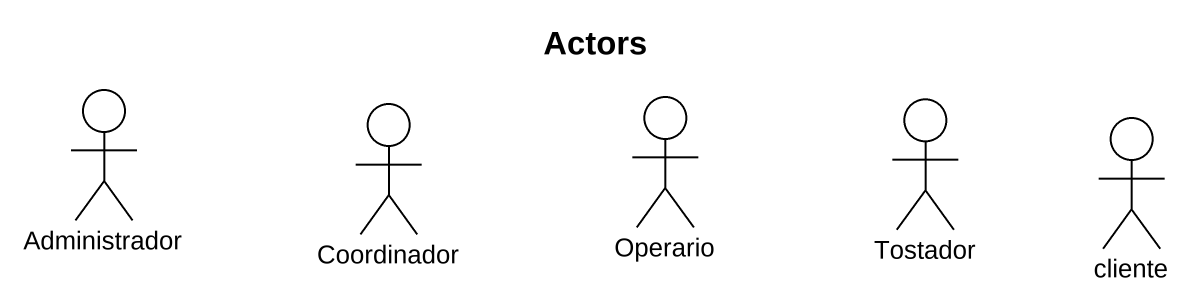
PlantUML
@startuml
title Actors
actor Administrador
actor Coordinador
actor Operario
actor Tostador
actor cliente
@enduml
